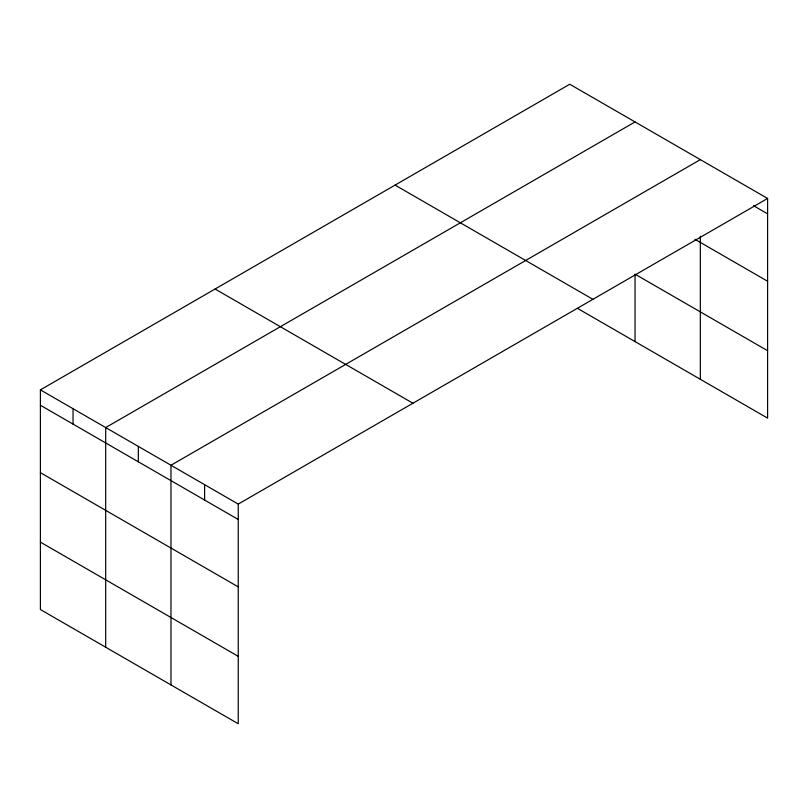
<?xml version="1.0" encoding="UTF-8"?>
<svg xmlns="http://www.w3.org/2000/svg" width="808" height="808" viewBox="0 0 808 808"><rect width="100%" height="100%" fill="white"/><g stroke="black" fill="none" stroke-linecap="round" stroke-linejoin="round"><path stroke-width="1.21" d="M40.4 389.87L238.239 504.091L238.239 723.756L40.4 609.535L40.4 389.87L569.761 84.244L767.6 198.465L767.6 418.13L577.387 308.303M635.048 121.937L105.686 427.563L105.686 647.228M700.334 159.631L170.973 465.256L170.973 684.921M238.239 504.091L767.6 198.465M753.5 205.697L767.6 213.847M694.9 239.279L767.6 281.255M767.6 350.712L635.048 274.185L635.048 341.602M395.072 185.103L592.91 299.324M215.09 289.022L412.928 403.232M40.4 405.252L238.239 519.473M40.4 472.66L238.239 586.881M40.4 542.117L238.239 656.338M700.334 236.178L700.334 379.295M204.606 484.679L204.606 500.051M138.33 446.41L138.33 461.792M73.043 408.717L73.043 424.099"/></g></svg>
